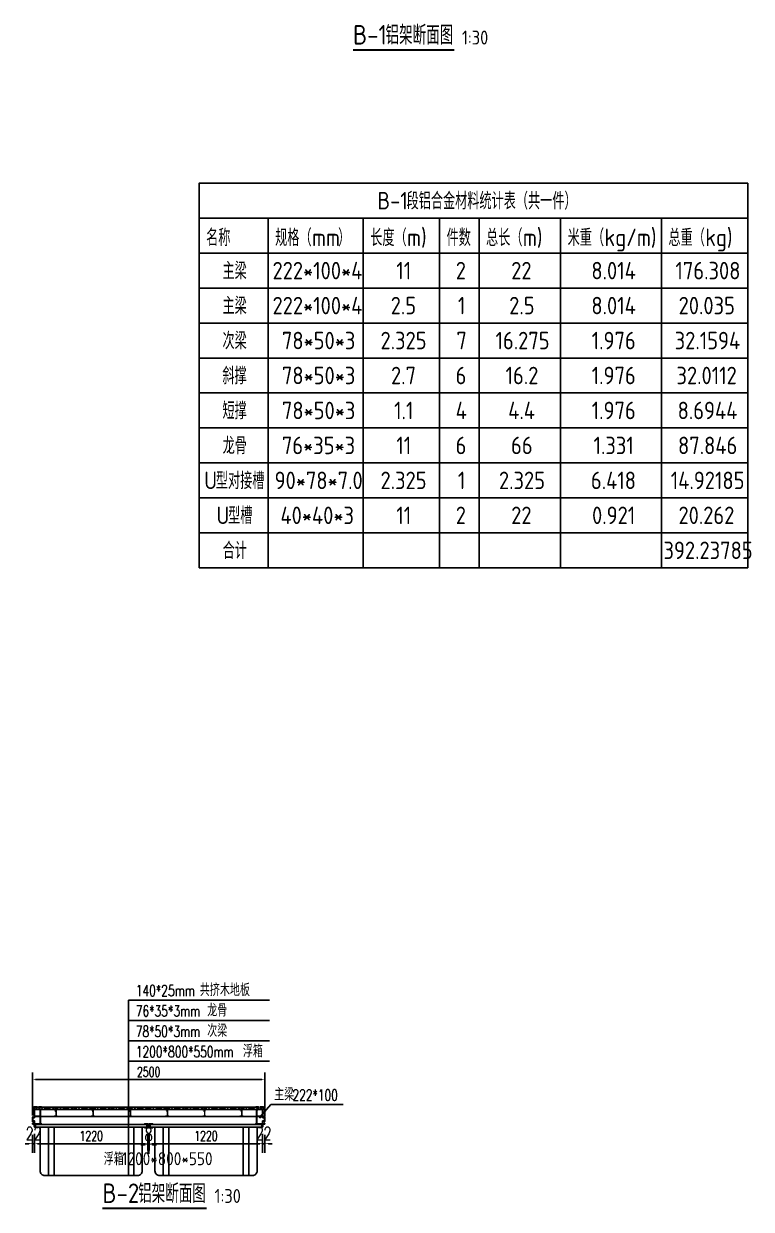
# Model space of a CAD drawing. Extents: x -89702 to 926017, y -610001 to -56924.
# Drawn here: x 8122 to 15956, y -551268 to -538499 of the extents above; entities that cross this region are included whole.
import ezdxf

# ---------------------------------------------------------------- set-up
doc = ezdxf.new("R2010")
doc.units = 0
doc.header["$LTSCALE"] = 10
doc.header["$MEASUREMENT"] = 0
for name, color, linetype in [('DIM_LEAD', 3, 'Continuous'), ('DIM_SYMB', 3, 'Continuous'), ('PUB_TAB', 7, 'Continuous'), ('PUB_TEXT', 7, 'Continuous'), ('W-STEEL_FRAME钢架', 3, 'Continuous'), ('W-STEEL_KEEL钢龙骨', 5, 'Continuous'), ('W-WOOD_FLOOR木地板', 30, 'Continuous'), ('浮箱U槽', 5, 'Continuous'), ('结构', 1, 'Continuous')]:
    doc.layers.add(name, color=color, linetype=linetype)
doc.styles.add('_TCH_DIM', font='SIMPLEX', dxfattribs={"bigfont": 'GBCBIG'})
doc.styles.get("Standard").update_dxf_attribs({"font": 'gbenor.shx', "bigfont": 'gbcbig.shx'})
doc.styles.add('STANDARD_T3', font='simplex.shx', dxfattribs={"width": 0.7, "bigfont": 'gbcbig.shx'})
doc.dimstyles.new('W&&30', dxfattribs={"dimtxt": 105, "dimasz": 30, "dimexe": 75, "dimexo": 90, "dimgap": 30, "dimtad": 1, "dimdec": 0, "dimzin": 0, "dimdsep": 46, "dimtxsty": 'STANDARD_T3', "dimcen": 0.09, "dimclrd": 1, "dimclre": 1, "dimclrt": 7, "dimazin": 2, "dimtfac": 1, "dimtdec": 0, "dimtix": 1, "dimtmove": 2, "dimatfit": 3, "dimfxl": 0, "dimtolj": 1, "dimtzin": 0, "dimarcsym": 0})
doc.dimstyles.new('W&&40', dxfattribs={"dimtxt": 140, "dimasz": 40, "dimexe": 100, "dimexo": 120, "dimgap": 40, "dimtad": 1, "dimdec": 0, "dimzin": 0, "dimdsep": 46, "dimtxsty": 'STANDARD_T3', "dimcen": 0.09, "dimclrd": 1, "dimclre": 1, "dimclrt": 7, "dimazin": 2, "dimtfac": 1, "dimtdec": 0, "dimtix": 1, "dimtmove": 2, "dimatfit": 3, "dimfxl": 0, "dimtolj": 1, "dimtzin": 0, "dimarcsym": 0})

# ---------------------------------------------------------------- blocks, each defined once
blk = doc.blocks.new('0102')
at = {"color": 5, "lineweight": -3}
for p, q in [((-1521475, 1202749), (-1521475, 1203269)), ((-1521415, 1202749), (-1521415, 1203269)), ((-1520615, 1203269), (-1520615, 1202749)), ((-1520555, 1203269), (-1520555, 1202749))]:
    blk.add_line(p, q, dxfattribs=at)
at = {"color": 5}
blk.add_lwpolyline([(-1521615, 1203299), (-1521615, 1203269), (-1521565, 1203269), (-1520465, 1203268), (-1520415, 1203269), (-1520415, 1203299)], close=True, dxfattribs=at)
at = {"color": 5, "lineweight": -3}
blk.add_lwpolyline([(-1521565, 1203269), (-1521565, 1202799, 0.414214), (-1521515, 1202749), (-1520515, 1202749, 0.414214), (-1520465, 1202799), (-1520465, 1203269)], format="xyb", dxfattribs=at)
blk = doc.blocks.new('*D753')
at = {"layer": 'Defpoints', "color": 0, "transparency": 16777216}
for p in [(9474, -550369), (10694, -550364), (10694, -550561)]:
    blk.add_point(p, dxfattribs=at)
at = {"layer": 'W-STEEL_FRAME钢架', "color": 1, "lineweight": -2, "transparency": 16777216}
for p, q in [((9474, -550459), (9474, -550636)), ((10694, -550454), (10694, -550636)), ((9504, -550561), (10664, -550561))]:
    blk.add_line(p, q, dxfattribs=at)
at = {"layer": 'W-STEEL_FRAME钢架', "color": 1, "transparency": 16777216}
for points in [[(9504, -550556), (9504, -550566), (9474, -550561)], [(10664, -550556), (10664, -550566), (10694, -550561)]]:
    blk.add_solid(points, dxfattribs=at)
at = {"layer": 'W-STEEL_FRAME钢架', "color": 7, "transparency": 16777216, "insert": (10084, -550478), "char_height": 105, "attachment_point": 5, "style": 'STANDARD_T3'}
blk.add_mtext('\\A1;1220', dxfattribs=at)
blk = doc.blocks.new('*D749')
at = {"layer": 'Defpoints', "color": 0, "transparency": 16777216}
for p in [(8239, -550364), (9459, -550369), (8239, -550561)]:
    blk.add_point(p, dxfattribs=at)
at = {"layer": 'W-STEEL_FRAME钢架', "color": 1, "lineweight": -2, "transparency": 16777216}
for p, q in [((8239, -550454), (8239, -550636)), ((9459, -550459), (9459, -550636)), ((9429, -550561), (8269, -550561))]:
    blk.add_line(p, q, dxfattribs=at)
at = {"layer": 'W-STEEL_FRAME钢架', "color": 1, "transparency": 16777216}
for points in [[(8269, -550556), (8269, -550566), (8239, -550561)], [(9429, -550556), (9429, -550566), (9459, -550561)]]:
    blk.add_solid(points, dxfattribs=at)
at = {"layer": 'W-STEEL_FRAME钢架', "color": 7, "transparency": 16777216, "insert": (8849, -550478), "char_height": 105, "attachment_point": 5, "style": 'STANDARD_T3'}
blk.add_mtext('\\A1;1220', dxfattribs=at)
blk = doc.blocks.new('*D748')
at = {"layer": 'Defpoints', "color": 0, "transparency": 16777216}
for p in [(10717, -549871), (8217, -550349), (10717, -550357)]:
    blk.add_point(p, dxfattribs=at)
at = {"layer": 'W-STEEL_FRAME钢架', "color": 1, "lineweight": -2, "transparency": 16777216}
for p, q in [((8217, -550259), (8217, -549796)), ((10717, -550267), (10717, -549796)), ((8247, -549871), (10687, -549871))]:
    blk.add_line(p, q, dxfattribs=at)
at = {"layer": 'W-STEEL_FRAME钢架', "color": 1, "transparency": 16777216}
for points in [[(8247, -549866), (8247, -549876), (8217, -549871)], [(10687, -549866), (10687, -549876), (10717, -549871)]]:
    blk.add_solid(points, dxfattribs=at)
at = {"layer": 'W-STEEL_FRAME钢架', "color": 7, "transparency": 16777216, "insert": (9467, -549788), "char_height": 105, "attachment_point": 5, "style": 'STANDARD_T3'}
blk.add_mtext('\\A1;2500', dxfattribs=at)
blk = doc.blocks.new('$matou$00000085')
at = {"color": 0, "lineweight": 5}
for p, q in [((-17, 36, 0), (-17, 37, 0)), ((-4, 34, 0), (-4, 35, 0)), ((-1, 13, 0), (-3, 13, 0))]:
    blk.add_line(p, q, dxfattribs=at)
at = {"color": 0, "lineweight": 0, "ltscale": 0.5}
blk.add_arc((-2, 17, 0), 4.07, 274.7282, 349.8472, dxfattribs=at)
at = {"layer": '结构', "color": 0, "linetype": 'ByBlock', "lineweight": 0, "ltscale": 0.5}
for p, q in [((-7, 38, 0), (-16, 38, 0)), ((-16, 35, 0), (-8, 35, 0)), ((-7, -34, 0), (-7, 34, 0)), ((-5, 33, 0), (-4, 34, 0)), ((-4, 33, 0), (-5, 33, 0)), ((-5, 31, 0), (-4, 32, 0)), ((-4, 31, 0), (-5, 31, 0)), ((-5, 31, 0), (-4, 31, 0)), ((-4, 31, 0), (-5, 31, 0)), ((-5, 29, 0), (-4, 29, 0)), ((-4, 29, 0), (-5, 29, 0)), ((-5, 27, 0), (-4, 27, 0)), ((-4, 27, 0), (-5, 27, 0)), ((-4, 26, 0), (-5, 25, 0)), ((-5, 25, 0), (-4, 25, 0)), ((-5, 24, 0), (-4, 23, 0)), ((-4, 24, 0), (-5, 24, 0)), ((-5, 22, 0), (-4, 22, 0)), ((-4, 22, 0), (-5, 22, 0)), ((-5, 20, 0), (-4, 20, 0)), ((-4, 20, 0), (-5, 20, 0)), ((-4, 32, 0), (-4, 33, 0)), ((-4, 31, 0), (-4, 29, 0)), ((-4, 31, 0), (-4, 31, 0)), ((-4, 29, 0), (-4, 27, 0)), ((-4, 27, 0), (-4, 26, 0)), ((-4, 25, 0), (-4, 24, 0)), ((-4, 23, 0), (-4, 22, 0)), ((-4, 22, 0), (-4, 20, 0)), ((-4, 20, 0), (-4, 19, 0)), ((-4, -34, 0), (-4, 12, 0)), ((-1, 34, 0), (-1, 35, 0)), ((0, 33, 0), (-1, 34, 0)), ((-1, 33, 0), (0, 33, 0)), ((-1, 32, 0), (-1, 33, 0)), ((0, 31, 0), (-1, 32, 0)), ((-1, 31, 0), (0, 31, 0)), ((-1, 30, 0), (-1, 31, 0)), ((0, 30, 0), (-1, 30, 0)), ((-1, 29, 0), (0, 30, 0)), ((-1, 28, 0), (-1, 29, 0)), ((0, 28, 0), (-1, 28, 0)), ((-1, 28, 0), (0, 28, 0)), ((-1, 26, 0), (-1, 28, 0)), ((0, 26, 0), (-1, 26, 0)), ((-1, 26, 0), (0, 26, 0)), ((-1, 25, 0), (-1, 26, 0)), ((0, 24, 0), (-1, 25, 0)), ((-1, 24, 0), (0, 24, 0)), ((-1, 23, 0), (-1, 24, 0)), ((0, 22, 0), (-1, 23, 0)), ((-1, 22, 0), (0, 22, 0)), ((-1, 22, 0), (-1, 22, 0)), ((-1, 21, 0), (-1, 22, 0)), ((0, 21, 0), (-1, 21, 0)), ((-1, 20, 0), (0, 21, 0)), ((-1, 19, 0), (-1, 20, 0)), ((2, 38, 0), (16, 38, 0)), ((3, 34, 0), (3, 17, 0)), ((16, 35, 0), (4, 35, 0)), ((17, 37, 0), (17, 36, 0)), ((-17, -35, 0), (-8, -35, 0)), ((-17, -38, 0), (-17, -36, 0)), ((17, -38, 0), (-17, -38, 0)), ((-3, -35, 0), (17, -35, 0)), ((17, -36, 0), (17, -38, 0))]:
    blk.add_line(p, q, dxfattribs=at)
for centre, radius, start, end in [((-16, 37, 0), 1, 90, 180), ((-16, 36, 0), 1, 180, 270), ((-8, 34, 0), 1, 0, 90), ((-7, 35, 0), 3, 0, 90.0017), ((-2, 19, 0), 1.75, 180, 0), ((-3, 12, 0), 1, 90, 180), ((2, 35, 0), 3, 89.9983, 180), ((4, 34, 0), 1, 90, 180), ((16, 37, 0), 1, 0, 90), ((16, 36, 0), 1, 270, 360), ((-17, -36, 0), 0.5, 90, 180), ((-17, -38, 0), 0.5, 180, 270), ((-8, -34, 0), 1, 270, 0), ((-3, -34, 0), 1, 180, 270), ((17, -36, 0), 0.5, 0, 90), ((17, -38, 0), 0.5, 270, 0)]:
    blk.add_arc(centre, radius, start, end, dxfattribs=at)
blk = doc.blocks.new('*U746')
at = {"layer": 'W-STEEL_KEEL钢龙骨', "yscale": -1, "rotation": 180}
blk.add_blockref('$matou$00000085', (0, 0, 0), dxfattribs=at)
blk = doc.blocks.new('*U747')
at = {"layer": '浮箱U槽', "color": 0, "linetype": 'ByBlock', "lineweight": -2, "transparency": 16777216}
for p in [(-2000, 0), (-1600, 0), (-1200, 0), (-800, 0), (-400, 0), (0, 0)]:
    blk.add_blockref('*U746', p, dxfattribs=at)
blk = doc.blocks.new('*D750')
at = {"layer": 'Defpoints', "color": 0, "transparency": 16777216}
for p in [(9463, -550390), (9470, -550390), (9470, -550572)]:
    blk.add_point(p, dxfattribs=at)
at = {"layer": '浮箱U槽', "color": 1, "lineweight": -2, "transparency": 16777216}
for p, q in [((9423, -550572), (9383, -550572)), ((9463, -550510), (9463, -550672)), ((9463, -550572), (9470, -550572)), ((9470, -550510), (9470, -550672)), ((9510, -550572), (9550, -550572))]:
    blk.add_line(p, q, dxfattribs=at)
at = {"layer": '浮箱U槽', "color": 1, "transparency": 16777216}
for points in [[(9423, -550565), (9423, -550579), (9463, -550572)], [(9510, -550565), (9510, -550579), (9470, -550572)]]:
    blk.add_solid(points, dxfattribs=at)
at = {"layer": '浮箱U槽', "color": 7, "transparency": 16777216, "insert": (9467, -550462), "char_height": 140, "attachment_point": 5, "style": 'STANDARD_T3'}
blk.add_mtext('\\A1;8', dxfattribs=at)
blk = doc.blocks.new('*D751')
at = {"layer": 'Defpoints', "color": 0, "transparency": 16777216}
for p in [(8217, -550347), (8239, -550368), (8239, -550561)]:
    blk.add_point(p, dxfattribs=at)
at = {"layer": '浮箱U槽', "color": 1, "lineweight": -2, "transparency": 16777216}
for p, q in [((8177, -550561), (8137, -550561)), ((8217, -550467), (8217, -550661)), ((8217, -550561), (8239, -550561)), ((8239, -550488), (8239, -550661)), ((8279, -550561), (8319, -550561))]:
    blk.add_line(p, q, dxfattribs=at)
at = {"layer": '浮箱U槽', "color": 1, "transparency": 16777216}
for points in [[(8177, -550554), (8177, -550567), (8217, -550561)], [(8279, -550554), (8279, -550567), (8239, -550561)]]:
    blk.add_solid(points, dxfattribs=at)
at = {"layer": '浮箱U槽', "color": 7, "transparency": 16777216, "insert": (8228, -550451), "char_height": 140, "attachment_point": 5, "style": 'STANDARD_T3'}
blk.add_mtext('\\A1;22', dxfattribs=at)
blk = doc.blocks.new('*D752')
at = {"layer": 'Defpoints', "color": 0, "transparency": 16777216}
for p in [(10694, -550364), (10717, -550347), (10717, -550561)]:
    blk.add_point(p, dxfattribs=at)
at = {"layer": '浮箱U槽', "color": 1, "lineweight": -2, "transparency": 16777216}
for p, q in [((10654, -550561), (10614, -550561)), ((10694, -550484), (10694, -550661)), ((10694, -550561), (10717, -550561)), ((10717, -550467), (10717, -550661)), ((10757, -550561), (10797, -550561))]:
    blk.add_line(p, q, dxfattribs=at)
at = {"layer": '浮箱U槽', "color": 1, "transparency": 16777216}
for points in [[(10654, -550554), (10654, -550567), (10694, -550561)], [(10757, -550554), (10757, -550567), (10717, -550561)]]:
    blk.add_solid(points, dxfattribs=at)
at = {"layer": '浮箱U槽', "color": 7, "transparency": 16777216, "insert": (10705, -550451), "char_height": 140, "attachment_point": 5, "style": 'STANDARD_T3'}
blk.add_mtext('\\A1;22', dxfattribs=at)

msp = doc.modelspace()

# ---------------------------------------------------------------- hatches: boundary and pattern name
at = {"layer": 'W-WOOD_FLOOR木地板'}
h = msp.add_hatch(dxfattribs=at)
h.set_pattern_fill('木纹01', color=256, scale=50)
h.set_pattern_definition([(0, (-340923.37, -375331.69), (200, 200), [10, -190]), (0, (-341063.37, -375311.69), (200, 200), [20, -180]), (0, (-340933.37, -375301.69), (200, 200), [10, -190]), (0, (-341053.37, -375281.69), (200, 200), [10, -190]), (0, (-340933.37, -375271.69), (200, 200), [10, -190]), (0, (-341043.37, -375261.69), (200, 200), [10, -190]), (0, (-340933.37, -375251.69), (200, 200), [10, -190]), (0, (-341043.37, -375231.69), (200, 200), [10, -110, 10, -70]), (0, (-341043.37, -375211.69), (200, 200), [20, -100, 10, -70]), (0, (-341053.37, -375181.69), (200, 200), [10, -30, 10, -80, 10, -60]), (0, (-341063.37, -375161.69), (200, 200), [10, -40, 20, -130]), (0, (-340933.37, -375151.69), (200, 200), [10, -190]), (0, (-341063.37, -375141.69), (200, 200), [10, -50, 10, -130]), (45, (-341083.37, -375331.69), (0, 200), [28.2842, -254.55851]), (45, (-340913.37, -375331.69), (0, 200), [56.56854, -226.27417]), (45, (-340913.37, -375231.69), (0, 200), [14.142, -268.70071]), (45, (-341083.37, -375211.69), (0, 200), [42.4264, -240.41631]), (45, (-340913.37, -375211.69), (0, 200), [70.71068, -212.13203]), (45, (-340913.37, -375181.69), (0, 200), [42.4264, -240.41631]), (315, (-340953.37, -375161.69), (200, -4e-14), [14.142, -268.70071]), (315, (-341023.37, -375321.69), (200, -4e-14), [28.2842, -254.55851]), (315, (-341013.37, -375241.69), (200, -4e-14), [28.2842, -254.55851]), (315, (-340953.37, -375281.69), (200, -4e-14), [28.2842, -254.55851]), (315, (-340963.37, -375201.69), (200, -4e-14), [28.2842, -254.55851]), (315, (-340953.37, -375181.69), (200, -4e-14), [42.4264, -240.41631]), (315, (-341003.37, -375301.69), (200, -4e-14), [42.4264, -240.41631]), (315, (-340973.37, -375291.69), (200, -4e-14), [42.4264, -240.41631]), (315, (-341003.37, -375221.69), (200, -4e-14), [42.4264, -240.41631]), (315, (-340983.37, -375211.69), (200, -4e-14), [42.4264, -240.41631]), (26.56505, (-341073.37, -375291.69), (200, 8e-08), [22.36068, -424.85292]), (26.56505, (-340923.37, -375301.69), (200, 8e-08), [89.44272, -357.77088]), (26.56505, (-340923.37, -375271.69), (200, 8e-08), [89.44272, -357.77088]), (26.56505, (-340923.37, -375251.69), (200, 8e-08), [89.4428, -134, 44.722, -179.048795]), (26.56505, (-340903.37, -375221.69), (200, 8e-08), [22.36068, -424.85292]), (26.56505, (-341083.37, -375151.69), (200, 8e-08), [22.36068, -424.85292]), (26.56505, (-340923.37, -375151.69), (200, 8e-08), [44.72136, -402.49224]), (333.43495, (-340973.37, -375331.69), (200, -8e-08), [44.72136, -402.49224]), (333.43495, (-341043.37, -375281.69), (200, -8e-08), [44.72136, -402.49224]), (333.43495, (-341043.37, -375311.69), (200, -8e-08), [22.36068, -424.85224]), (333.43495, (-341033.37, -375261.69), (200, -8e-08), [67.08204, -380.13156]), (333.43495, (-340993.37, -375261.69), (200, -8e-08), [44.72136, -402.49224]), (333.43495, (-340973.37, -375251.69), (200, -8e-08), [44.72136, -402.49224]), (333.43495, (-341033.37, -375231.69), (200, -8e-08), [22.36068, -424.85224]), (333.43495, (-341023.37, -375211.69), (200, -8e-08), [22.36068, -424.85224]), (333.43495, (-340943.37, -375171.69), (200, -8e-08), [22.36068, -424.85224]), (333.43495, (-340953.37, -375241.69), (200, -8e-08), [22.36068, -424.85224]), (333.43495, (-341043.37, -375181.69), (200, -8e-08), [67.08204, -380.13156]), (333.43495, (-341053.37, -375161.69), (200, -8e-08), [44.72136, -402.49224]), (333.43495, (-340943.37, -375221.69), (200, -8e-08), [22.36, -201.24, 22.36, -201.253595]), (333.43495, (-341003.37, -375181.69), (200, -8e-08), [44.72136, -402.49224]), (333.43495, (-340993.37, -375161.69), (200, -8e-08), [44.72136, -402.49224]), (333.43495, (-341053.37, -375141.69), (200, -8e-08), [44.72136, -402.49224]), (333.43495, (-340993.37, -375141.69), (200, -8e-08), [44.72136, -402.49224])])
h.paths.add_polyline_path([(8293.8, -550168.4), (8293.8, -550192.4), (10637.4, -550192.4), (10637.4, -550168.4)])

# ---------------------------------------------------------------- linework, layer by layer
at = {"color": 3, "lineweight": -3}
for p, q in [((8235.6, -550231), (8235.6, -550187.9)), ((8241.1, -550188.9), (8253.7, -550188.9)), ((8252.1, -550164.3), (8252.4, -550163.9)), ((8253.5, -550163.9), (8253.8, -550164.3)), ((8254.1, -550164.3), (8254.4, -550163.9)), ((8256.1, -550164.3), (8256.4, -550163.9)), ((8256.6, -550163.8), (8261.7, -550163.8)), ((8256.6, -550163.8), (8258.4, -550163.8)), ((8267.2, -550166.3), (8267.2, -550170.6)), ((8281.3, -550170.6), (8281.3, -550166.3)), ((8286.8, -550163.8), (8291.9, -550163.8)), ((8300.4, -550164.3), (8300.1, -550163.9)), ((8302.4, -550164.3), (8302.1, -550163.9)), ((8303, -550163.9), (8302.7, -550164.3)), ((8303.9, -550193.4), (8303.9, -550231)), ((8304.4, -550164.3), (8304.1, -550163.9)), ((8307.1, -550163.8), (8309.5, -550163.8)), ((10625.9, -550163.8), (10623.5, -550163.8)), ((10628.6, -550164.3), (10628.9, -550163.9)), ((10629.2, -550193.4), (10629.2, -550231)), ((10630, -550163.9), (10630.3, -550164.3)), ((10630.6, -550164.3), (10630.9, -550163.9)), ((10632.6, -550164.3), (10632.9, -550163.9)), ((10646.2, -550163.8), (10641.1, -550163.8)), ((10651.8, -550170.6), (10651.8, -550166.3)), ((10665.8, -550166.3), (10665.8, -550170.6)), ((10676.5, -550163.8), (10671.3, -550163.8)), ((10676.5, -550163.8), (10674.6, -550163.8)), ((10676.9, -550164.3), (10676.6, -550163.9)), ((10678.9, -550164.3), (10678.6, -550163.9)), ((10679.5, -550163.9), (10679.2, -550164.3)), ((10691.9, -550188.9), (10679.4, -550188.9)), ((10680.9, -550164.3), (10680.6, -550163.9)), ((10697.4, -550231), (10697.4, -550187.9)), ((8216.5, -550296.5), (8216.5, -550277.7)), ((8303.9, -550297.7), (8303.9, -550347)), ((10629.2, -550297.7), (10629.2, -550347)), ((10716.5, -550296.5), (10716.5, -550277.7))]:
    msp.add_line(p, q, dxfattribs=at)
at = {"color": 0}
msp.add_line((8267.2, -550168.5), (8281.3, -550168.5), dxfattribs=at)
at = {"color": 1, "lineweight": -3}
msp.add_line((8303.9, -550269), (10629.2, -550269), dxfattribs=at)
at = {"color": 3, "lineweight": -3}
for points in [[(8236.6, -550163.8, 0.4142136), (8216.5, -550183.9), (8216.5, -550185.5)], [(8220.6, -550182.8), (8220.6, -550182.8), (8237.1, -550182.8, -0.4142136), (8239.1, -550184.9), (8239.1, -550186.9, 0.4139088), (8241.1, -550188.9)], [(8233.6, -550185.9), (8226.7, -550185.9, 0.3624885), (8225.7, -550186.7), (8224.3, -550194.1)], [(8236.6, -550167.8), (8236.6, -550167.8), (8252.7, -550167.8, -0.4142136), (8255.7, -550170.8), (8255.7, -550186.9, -0.4145184), (8253.7, -550188.9)], [(8241.3, -550163.8, -0.1989124), (8241.5, -550163.9), (8241.8, -550164.3)], [(8242.1, -550164.3), (8242.4, -550163.9, -0.1989124), (8242.5, -550163.8), (8243.3, -550163.8, -0.1989124), (8243.5, -550163.9), (8243.8, -550164.3)], [(8244.1, -550164.3), (8244.4, -550163.9, -0.1989124), (8244.5, -550163.8), (8245.4, -550163.8, -0.1989124), (8245.5, -550163.9), (8245.8, -550164.3)], [(8246.1, -550164.3), (8246.4, -550163.9, -0.1989124), (8246.5, -550163.8), (8247.4, -550163.8, -0.1989124), (8247.5, -550163.9), (8247.8, -550164.3)], [(8248.1, -550164.3), (8248.4, -550163.9, -0.1989124), (8248.5, -550163.8), (8249.4, -550163.8, -0.1989124), (8249.5, -550163.9), (8249.8, -550164.3)], [(8250.1, -550164.3), (8250.4, -550163.9, -0.1989124), (8250.5, -550163.8), (8251.4, -550163.8, -0.1989124), (8251.5, -550163.9), (8251.8, -550164.3)], [(8252.4, -550163.9, -0.1989124), (8252.5, -550163.8), (8253.4, -550163.8)], [(8254.6, -550163.8), (8255.4, -550163.8, -0.1989124), (8255.5, -550163.9), (8255.8, -550164.3)], [(8273.7, -550188.9), (8260.2, -550188.9, -0.4142136), (8259.2, -550187.9), (8259.2, -550171.8, -0.4142136), (8260.2, -550170.8), (8267, -550170.8)], [(8274.8, -550188.9, 0.1989124), (8274.7, -550189), (8274.4, -550189.3, -0.4142136), (8274.1, -550189.3), (8273.8, -550189, 0.1989124), (8273.7, -550188.9)], [(8274.8, -550188.9), (8288.3, -550188.9, 0.4142136), (8289.3, -550187.9), (8289.3, -550171.8, 0.4142136), (8288.3, -550170.8), (8281.5, -550170.8)], [(8292.4, -550164.3), (8292.1, -550163.9, 0.1989124), (8291.9, -550163.8), (8290.1, -550163.8)], [(8294.4, -550164.3), (8294.1, -550163.9, 0.1989124), (8293.9, -550163.8), (8293.1, -550163.8, 0.1989124), (8293, -550163.9), (8292.7, -550164.3)], [(8303.9, -550193.4, 0.4142136), (8302.9, -550192.4), (8293.8, -550192.4, -0.4142136), (8292.8, -550191.4), (8292.8, -550167.8, -0.4142136), (8293.8, -550166.8)], [(8316.9, -550166.3), (8316.9, -550166.6, -0.4142136), (8316.7, -550166.8), (8293.8, -550166.8)], [(8296.4, -550164.3), (8296.1, -550163.9, 0.1989124), (8295.9, -550163.8), (8295.1, -550163.8, 0.1989124), (8295, -550163.9), (8294.7, -550164.3)], [(8298.4, -550164.3), (8298.1, -550163.9, 0.1989124), (8297.9, -550163.8), (8297.1, -550163.8, 0.1989124), (8297, -550163.9), (8296.7, -550164.3)], [(8300, -550163.8), (8299.1, -550163.8, 0.1989124), (8299, -550163.9), (8298.7, -550164.3)], [(8302, -550163.8), (8301.1, -550163.8, 0.1989124), (8301, -550163.9), (8300.7, -550164.3)], [(8304, -550163.8), (8303.1, -550163.8, 0.1989124), (8303, -550163.9)], [(8306.4, -550164.3), (8306.1, -550163.9, 0.1989124), (8306, -550163.8), (8305.1, -550163.8, 0.1989124), (8305, -550163.9), (8304.7, -550164.3)], [(8307.1, -550163.8, 0.1989124), (8307, -550163.9), (8306.7, -550164.3)], [(10616.1, -550166.3), (10616.1, -550166.6, 0.4142136), (10616.3, -550166.8), (10639.2, -550166.8)], [(10625.9, -550163.8, -0.1989124), (10626, -550163.9), (10626.3, -550164.3)], [(10626.6, -550164.3), (10626.9, -550163.9, -0.1989124), (10627.1, -550163.8), (10627.9, -550163.8, -0.1989124), (10628, -550163.9), (10628.3, -550164.3)], [(10629.1, -550163.8), (10629.9, -550163.8, -0.1989124), (10630, -550163.9)], [(10629.2, -550193.4, -0.4142136), (10630.2, -550192.4), (10639.2, -550192.4, 0.4142136), (10640.2, -550191.4), (10640.2, -550167.8, 0.4142136), (10639.2, -550166.8)], [(10631.1, -550163.8), (10631.9, -550163.8, -0.1989124), (10632, -550163.9), (10632.3, -550164.3)], [(10633.1, -550163.8), (10633.9, -550163.8, -0.1989124), (10634.1, -550163.9), (10634.4, -550164.3)], [(10634.6, -550164.3), (10634.9, -550163.9, -0.1989124), (10635.1, -550163.8), (10635.9, -550163.8, -0.1989124), (10636.1, -550163.9), (10636.4, -550164.3)], [(10636.6, -550164.3), (10637, -550163.9, -0.1989124), (10637.1, -550163.8), (10637.9, -550163.8, -0.1989124), (10638.1, -550163.9), (10638.4, -550164.3)], [(10638.7, -550164.3), (10639, -550163.9, -0.1989124), (10639.1, -550163.8), (10639.9, -550163.8, -0.1989124), (10640.1, -550163.9), (10640.4, -550164.3)], [(10640.7, -550164.3), (10641, -550163.9, -0.1989124), (10641.1, -550163.8), (10642.9, -550163.8)], [(10658.2, -550188.9), (10644.7, -550188.9, -0.4142136), (10643.7, -550187.9), (10643.7, -550171.8, -0.4142136), (10644.7, -550170.8), (10651.6, -550170.8)], [(10658.2, -550188.9, -0.1989124), (10658.3, -550189), (10658.6, -550189.3, 0.4142136), (10658.9, -550189.3), (10659.2, -550189, -0.1989124), (10659.4, -550188.9)], [(10659.4, -550188.9), (10672.8, -550188.9, 0.4142136), (10673.8, -550187.9), (10673.8, -550171.8, 0.4142136), (10672.8, -550170.8), (10666, -550170.8)], [(10678.5, -550163.8), (10677.6, -550163.8, 0.1989124), (10677.5, -550163.9), (10677.2, -550164.3)], [(10696.4, -550167.8), (10696.4, -550167.8), (10680.4, -550167.8, 0.4142136), (10677.4, -550170.8), (10677.4, -550186.9, 0.4145184), (10679.4, -550188.9)], [(10680.6, -550163.9, 0.1989124), (10680.5, -550163.8), (10679.6, -550163.8)], [(10682.9, -550164.3), (10682.6, -550163.9, 0.1989124), (10682.5, -550163.8), (10681.7, -550163.8, 0.1989124), (10681.5, -550163.9), (10681.2, -550164.3)], [(10684.9, -550164.3), (10684.6, -550163.9, 0.1989124), (10684.5, -550163.8), (10683.7, -550163.8, 0.1989124), (10683.5, -550163.9), (10683.2, -550164.3)], [(10687, -550164.3), (10686.7, -550163.9, 0.1989124), (10686.5, -550163.8), (10685.7, -550163.8, 0.1989124), (10685.5, -550163.9), (10685.2, -550164.3)], [(10689, -550164.3), (10688.7, -550163.9, 0.1989124), (10688.5, -550163.8), (10687.7, -550163.8, 0.1989124), (10687.5, -550163.9), (10687.2, -550164.3)], [(10691, -550164.3), (10690.7, -550163.9, 0.1989124), (10690.5, -550163.8), (10689.7, -550163.8, 0.1989124), (10689.5, -550163.9), (10689.2, -550164.3)], [(10691.7, -550163.8, 0.1989124), (10691.6, -550163.9), (10691.3, -550164.3)], [(10712.5, -550182.8), (10712.5, -550182.8), (10695.9, -550182.8, 0.4142136), (10693.9, -550184.9), (10693.9, -550186.9, -0.4139088), (10691.9, -550188.9)], [(10696.4, -550163.8, -0.4142136), (10716.5, -550183.9), (10716.5, -550185.5)], [(10699.4, -550185.9), (10706.4, -550185.9, -0.3624885), (10707.4, -550186.7), (10708.7, -550194.1)], [(8216.5, -550296.5, 0.1989124), (8216.6, -550296.6), (8216.9, -550296.9, -0.4142136), (8216.9, -550297.2), (8216.6, -550297.5, 0.1989124), (8216.5, -550297.7)], [(8216.5, -550322.4, 0.4142136), (8219, -550324.9), (8220.3, -550324.9, 0.4142136), (8220.5, -550324.7)], [(8220.5, -550324.7), (8220.5, -550317.9, -0.4142136), (8221.5, -550316.9), (8234.6, -550316.9, -0.4142136), (8235.6, -550317.9), (8235.6, -550331.4, 0.1989124), (8235.6, -550331.5), (8235.9, -550331.8, -0.4142136), (8235.9, -550332.1), (8235.6, -550332.4, 0.1989124), (8235.6, -550332.6), (8235.6, -550346, -0.4142136), (8234.6, -550347), (8221.5, -550347, -0.4142136), (8220.5, -550346), (8220.5, -550339.2)], [(8223.2, -550268.2, -0.4035353), (8224.3, -550269), (8225.7, -550276.4, 0.3624885), (8226.7, -550277.3), (8233.6, -550277.3, 0.4142136), (8235.6, -550275.2), (8235.6, -550232.2)], [(8235.6, -550231, 0.1989124), (8235.6, -550231.1), (8236, -550231.4, -0.4142136), (8236, -550231.7), (8235.6, -550232, 0.1989124), (8235.6, -550232.2)], [(8303.8, -550231.1), (8303.5, -550231.4, 0.4142136), (8303.5, -550231.7), (8303.8, -550232, -0.1989124), (8303.9, -550232.2), (8303.9, -550232.2), (8303.9, -550296.5)], [(8303.9, -550269), (8303.9, -550347, 2.4142136), (8304.4, -550347.5), (8315.9, -550347.5, -0.4142136), (8316.9, -550348.5), (8316.9, -550349.5, -0.4142136), (8315.9, -550350.5)], [(8303.8, -550296.6), (8303.5, -550296.9, 0.4142136), (8303.5, -550297.2), (8303.8, -550297.5)], [(10629.2, -550269), (10629.2, -550347, -2.4142136), (10628.7, -550347.5), (10617.1, -550347.5, 0.4142136), (10616.1, -550348.5), (10616.1, -550349.5, 0.4142136), (10617.1, -550350.5)], [(10629.2, -550231.1), (10629.5, -550231.4, -0.4142136), (10629.5, -550231.7), (10629.2, -550232, 0.1989124), (10629.2, -550232.2), (10629.2, -550232.2), (10629.2, -550296.5)], [(10629.2, -550296.6), (10629.5, -550296.9, -0.4142136), (10629.5, -550297.2), (10629.2, -550297.5)], [(10697.4, -550231, -0.1989124), (10697.4, -550231.1), (10697.1, -550231.4, 0.4142136), (10697.1, -550231.7), (10697.4, -550232, -0.1989124), (10697.4, -550232.2)], [(10712.5, -550324.7), (10712.5, -550317.9, 0.4142136), (10711.5, -550316.9), (10698.4, -550316.9, 0.4142136), (10697.4, -550317.9), (10697.4, -550331.4, -0.1989124), (10697.4, -550331.5), (10697.1, -550331.8, 0.4142136), (10697.1, -550332.1), (10697.4, -550332.4, -0.1989124), (10697.4, -550332.6), (10697.4, -550346, 0.4142136), (10698.4, -550347), (10711.5, -550347, 0.4142136), (10712.5, -550346), (10712.5, -550339.2)], [(10709.9, -550268.2, 0.4035353), (10708.7, -550269), (10707.4, -550276.4, -0.3624885), (10706.4, -550277.3), (10699.4, -550277.3, -0.4142136), (10697.4, -550275.2), (10697.4, -550232.2)], [(10716.5, -550322.4, -0.4142136), (10714, -550324.9), (10712.7, -550324.9, -0.4142136), (10712.5, -550324.7)], [(10716.5, -550296.5, -0.1989124), (10716.5, -550296.6), (10716.2, -550296.9, 0.4142136), (10716.2, -550297.2), (10716.5, -550297.5, -0.1989124), (10716.5, -550297.7)], [(8216.5, -550344.5), (8216.5, -550348.5, 0.4142136), (8218.5, -550350.5)], [(8247.6, -550386.7, -0.4142136), (8235.6, -550374.6), (8235.6, -550352.6, 0.4142136), (8233.6, -550350.5), (8218.5, -550350.5)], [(8220.5, -550339.2, 0.4142136), (8220.3, -550339), (8219, -550339)], [(8315.9, -550350.5), (8240.6, -550350.5, 0.4142136), (8238.6, -550352.6), (8238.6, -550374.6, 0.4142136), (8247.6, -550383.7)], [(8264.3, -550386.6), (8264.6, -550386.3, -0.4142136), (8264.8, -550386.3), (8265.1, -550386.6, 0.1989124), (8265.3, -550386.7), (8273.7, -550386.7, 0.4142136), (8274.7, -550385.7), (8274.7, -550384.7, 0.4142136), (8273.7, -550383.7), (8247.6, -550383.7)], [(8264.3, -550386.6, -0.1989124), (8264.1, -550386.7), (8247.6, -550386.7)], [(10617.1, -550350.5), (10692.4, -550350.5, -0.4142136), (10694.4, -550352.6), (10694.4, -550374.6, -0.4142136), (10685.4, -550383.7)], [(10668.8, -550386.6), (10668.5, -550386.3, 0.4142136), (10668.2, -550386.3), (10667.9, -550386.6, -0.1989124), (10667.7, -550386.7), (10659.3, -550386.7, -0.4142136), (10658.3, -550385.7), (10658.3, -550384.7, -0.4142136), (10659.3, -550383.7), (10685.4, -550383.7)], [(10668.8, -550386.6, 0.1989124), (10668.9, -550386.7), (10685.4, -550386.7)], [(10685.4, -550386.7, 0.4142136), (10697.4, -550374.6), (10697.4, -550352.6, -0.4142136), (10699.5, -550350.5), (10714.5, -550350.5)], [(10712.5, -550339.2, -0.4142136), (10712.7, -550339), (10714, -550339)], [(10716.5, -550344.5), (10716.5, -550348.5, -0.4142136), (10714.5, -550350.5)]]:
    msp.add_lwpolyline(points, format="xyb", dxfattribs=at)
for points in [[(8236.6, -550163.8), (8241.3, -550163.8), (8239, -550163.8)], [(10696.4, -550163.8), (10691.7, -550163.8), (10694.1, -550163.8)], [(8216.5, -550322.4), (8216.5, -550312), (8216.5, -550297.7)], [(10716.5, -550322.4), (10716.5, -550312), (10716.5, -550297.7)]]:
    msp.add_lwpolyline(points, dxfattribs=at)
for points in [[(8292.3, -550195.9, -0.356394), (8289.4, -550193.5, 0.356394), (8287.4, -550191.9), (8242.1, -550191.9, 0.4142136), (8239.1, -550194.9), (8239.1, -550262.2, 0.4142136), (8241.1, -550264.2), (8297.3, -550264.2, 0.4142136), (8300.3, -550261.2), (8300.3, -550198.9, 0.4142136), (8297.3, -550195.9)], [(10640.7, -550195.9, 0.356394), (10643.7, -550193.5, -0.356394), (10645.6, -550191.9), (10690.9, -550191.9, -0.4142136), (10693.9, -550194.9), (10693.9, -550262.2, -0.4142136), (10691.9, -550264.2), (10635.7, -550264.2, -0.4142136), (10632.7, -550261.2), (10632.7, -550198.9, -0.4142136), (10635.7, -550195.9)], [(8300.3, -550344, -0.4142136), (8297.3, -550347), (8242.1, -550347, -0.4142136), (8239.1, -550344), (8239.1, -550316.4, 0.4142136), (8236.1, -550313.4), (8223, -550313.4, -0.4142136), (8220, -550310.4), (8220, -550284.8, -0.4142136), (8223, -550281.8), (8236.1, -550281.8, 0.4142136), (8239.1, -550278.8), (8239.1, -550269.2, -0.4142136), (8241.1, -550267.2), (8297.3, -550267.2, -0.4142136), (8300.3, -550270.2)], [(10632.7, -550344, 0.4142136), (10635.7, -550347), (10690.9, -550347, 0.4142136), (10693.9, -550344), (10693.9, -550316.4, -0.4142136), (10696.9, -550313.4), (10710, -550313.4, 0.4142136), (10713, -550310.4), (10713, -550284.8, 0.4142136), (10710, -550281.8), (10696.9, -550281.8, -0.4142136), (10693.9, -550278.8), (10693.9, -550269.2, 0.4142136), (10691.9, -550267.2), (10635.7, -550267.2, 0.4142136), (10632.7, -550270.2)]]:
    msp.add_lwpolyline(points, format="xyb", close=True, dxfattribs=at)
at = {"color": 4}
for points in [[(9462.6, -550347), (9462.6, -550390), (9422.6, -550390), (9422.6, -550386), (9458.6, -550386), (9458.6, -550351), (9422.6, -550351), (9422.6, -550347)], [(9470.4, -550347), (9470.4, -550390), (9510.4, -550390), (9510.4, -550386), (9474.4, -550386), (9474.4, -550351), (9510.4, -550351), (9510.4, -550347)]]:
    msp.add_lwpolyline(points, close=True, dxfattribs=at)
at = {"color": 3, "lineweight": -3}
for centre, radius, start, end in [((8226.4, -550185.5), 9.88, 179.70936, 251.9861), ((8236.5, -550183.8), 16, 89.81657, 176.44721), ((8223.3, -550193.9), 1, 270, 349.7), ((8233.6, -550187.9), 2.01, 0, 90), ((8241.9, -550164.2), 0.201, 225, 315), ((8243.9, -550164.2), 0.201, 225, 315), ((8245.9, -550164.2), 0.201, 225, 315), ((8247.9, -550164.2), 0.201, 225, 315), ((8250, -550164.2), 0.201, 225, 315), ((8252, -550164.2), 0.201, 225, 315), ((8253.4, -550164), 0.201, 45, 90), ((8254, -550164.2), 0.201, 225, 315), ((8254.6, -550164), 0.201, 90, 135), ((8256, -550164.2), 0.201, 225, 315), ((8256.6, -550164), 0.201, 90, 135), ((8262, -550170.4), 6.62, 38.30466, 92.80743), ((8267, -550170.6), 0.201, 270, 0.27411), ((8286.5, -550170.4), 6.62, 87.19257, 141.69534), ((8281.5, -550170.6), 0.201, 180, 270), ((8292.5, -550164.2), 0.201, 225, 315), ((8294.5, -550164.2), 0.201, 225, 315), ((8296.5, -550164.2), 0.201, 225, 315), ((8298.5, -550164.2), 0.201, 225, 315), ((8300, -550164), 0.201, 45, 90), ((8300.5, -550164.2), 0.201, 225, 315), ((8302, -550164), 0.201, 45, 90), ((8302.5, -550164.2), 0.201, 225, 315), ((8304, -550164), 0.201, 45, 90), ((8304.6, -550164.2), 0.201, 225, 315), ((8306.6, -550164.2), 0.201, 225, 315), ((8309, -550177.6), 13.8, 54.83943, 92.38149), ((10624.1, -550177.6), 13.8, 87.61851, 125.16057), ((10626.5, -550164.2), 0.201, 225, 315), ((10628.5, -550164.2), 0.201, 225, 315), ((10629.1, -550164), 0.201, 90, 135), ((10630.5, -550164.2), 0.201, 225, 315), ((10631.1, -550164), 0.201, 90, 135), ((10632.5, -550164.2), 0.201, 225, 315), ((10633.1, -550164), 0.201, 90, 135), ((10634.5, -550164.2), 0.201, 225, 315), ((10636.5, -550164.2), 0.201, 225, 315), ((10638.5, -550164.2), 0.201, 225, 315), ((10640.5, -550164.2), 0.201, 225, 315), ((10646.6, -550170.4), 6.62, 38.30466, 92.80743), ((10651.6, -550170.6), 0.201, 270, 360), ((10671, -550170.4), 6.62, 87.19257, 141.69534), ((10666, -550170.6), 0.201, 179.72589, 270), ((10676.5, -550164), 0.201, 45, 90), ((10677.1, -550164.2), 0.201, 225, 315), ((10678.5, -550164), 0.201, 45, 90), ((10679.1, -550164.2), 0.201, 225, 315), ((10679.6, -550164), 0.201, 90, 135), ((10681.1, -550164.2), 0.201, 225, 315), ((10683.1, -550164.2), 0.201, 225, 315), ((10685.1, -550164.2), 0.201, 225, 315), ((10687.1, -550164.2), 0.201, 225, 315), ((10689.1, -550164.2), 0.201, 225, 315), ((10691.1, -550164.2), 0.201, 225, 315), ((10696.5, -550183.8), 16, 3.55279, 90.18343), ((10699.4, -550187.9), 2.01, 90, 180), ((10709.7, -550193.9), 1, 190.3, 270), ((10706.6, -550185.5), 9.88, 288.0139, 0.29064), ((8226.6, -550277.7), 10.1, 110.04221, 179.70548), ((8303.7, -550231), 0.201, 315, 0), ((8303.7, -550296.5), 0.201, 315, 0), ((8303.7, -550297.7), 0.201, 360, 45), ((10629.4, -550231), 0.201, 180, 225), ((10629.4, -550296.5), 0.201, 180, 225), ((10629.4, -550297.7), 0.201, 135, 180), ((10706.4, -550277.7), 10.1, 0.29452, 69.95779), ((8223.1, -550344.2), 6.62, 128.30466, 182.80743), ((10709.9, -550344.2), 6.62, 357.19257, 51.69534)]:
    msp.add_arc(centre, radius, start, end, dxfattribs=at)
at = {"layer": 'DIM_LEAD'}
for p, q in [((10668.4, -550273.2), (10781.4, -550139.3)), ((10781.4, -550139.3), (11561.6, -550139.3))]:
    msp.add_line(p, q, dxfattribs=at)
at = {"layer": 'DIM_LEAD', "const_width": 16}
msp.add_lwpolyline([(10663.3, -550279.3, 1), (10673.6, -550267.1, 1)], format="xyb", close=True, dxfattribs=at)
at = {"layer": 'DIM_SYMB'}
for p, q in [((9249.8, -549673), (9249.8, -549013.6)), ((9249.8, -549013.6), (10769.4, -549013.6)), ((9249.8, -549233.4), (10769.4, -549233.4)), ((9249.8, -549453.2), (10769.4, -549453.2)), ((9249.8, -550496.4), (9249.8, -549673)), ((9249.8, -549673), (10769.4, -549673))]:
    msp.add_line(p, q, dxfattribs=at)
at = {"layer": 'DIM_SYMB', "const_width": 21}
for points in [[(11667.9, -538780.5), (12756.9, -538780.5)], [(8968.8, -551257.1), (10092.9, -551257.1)]]:
    msp.add_lwpolyline(points, dxfattribs=at)
at = {"layer": 'PUB_TAB'}
msp.add_lwpolyline([(10010.7, -544358.7), (15918.5, -544358.7), (15918.5, -540216.5), (10010.7, -540216.5)], close=True, dxfattribs=at)
for points in [[(10010.7, -540593.1), (15918.5, -540593.1)], [(10753.8, -540593.1), (10753.8, -544358.7)], [(11777.7, -540593.1), (11777.7, -544358.7)], [(12599.4, -540593.1), (12599.4, -544358.7)], [(13024.9, -540593.1), (13024.9, -544358.7)], [(13903.4, -540593.1), (13903.4, -544358.7)], [(14988.4, -540593.1), (14988.4, -544358.7)], [(10010.7, -540969.6), (15918.5, -540969.6)], [(10010.7, -541346.2), (15918.5, -541346.2)], [(10010.7, -541722.7), (15918.5, -541722.7)], [(10010.7, -542099.3), (15918.5, -542099.3)], [(10010.7, -542475.9), (15918.5, -542475.9)], [(10010.7, -542852.4), (15918.5, -542852.4)], [(10010.7, -543229), (15918.5, -543229)], [(10010.7, -543605.6), (15918.5, -543605.6)], [(10010.7, -543982.1), (15918.5, -543982.1)]]:
    msp.add_lwpolyline(points, dxfattribs=at)
at = {"layer": 'W-WOOD_FLOOR木地板'}
msp.add_lwpolyline([(8293.8, -550168.4), (10637.4, -550168.4), (10637.4, -550192.4), (8293.8, -550192.4)], close=True, dxfattribs=at)

# ---------------------------------------------------------------- block references
at = {"color": 0}
msp.add_blockref('0102', (1529863.4, -1753652.2), dxfattribs=at)
at = {"color": 0, "xscale": -1}
msp.add_blockref('0102', (-1510930.4, -1753652.2), dxfattribs=at)
at = {"layer": '浮箱U槽'}
msp.add_blockref('*U747', (10466.3, -550230.4), dxfattribs=at)

# ---------------------------------------------------------------- texts
at = {"layer": 'PUB_TAB'}
for s, height, p in [('B-1', 188.28, (11930.7, -540498.9)), ('段铝合金材料统计表（共一件）', 181.606, (12244.5, -540498.9)), ('名称', 181.61, (10086, -540894.3)), ('规格（', 181.61, (10829.1, -540894.3)), ('）', 181.6, (11508.1, -540894.3)), ('长度（', 181.61, (11853, -540894.3)), ('m)', 188.28, (12249.6, -540894.3)), ('件数', 181.61, (12674.7, -540894.3)), ('总长（', 181.61, (13100.2, -540894.3)), ('m)', 188.28, (13496.8, -540894.3)), ('米重（', 181.61, (13978.7, -540894.3)), ('kg/m)', 188.28, (14375.3, -540894.3)), ('总重（', 181.61, (15063.8, -540894.3)), ('kg)', 188.28, (15460.4, -540894.3)), ('mm', 188.28, (11225.7, -540894.3)), ('主梁', 181.61, (10262.1, -541252)), ('222*100*4', 188.28, (10800.9, -541252)), ('11', 188.28, (12133.6, -541252)), ('2', 188.3, (12774.1, -541252)), ('22', 188.28, (13371.1, -541252)), ('8.014', 188.28, (14234.1, -541252)), ('176.308', 188.28, (15139.7, -541252)), ('主梁', 181.61, (10262.1, -541628.6)), ('222*100*4', 188.28, (10800.9, -541628.6)), ('2.5', 188.28, (12073.5, -541628.6)), ('1', 188.3, (12796.5, -541628.6)), ('2.5', 188.28, (13349.1, -541628.6)), ('8.014', 188.28, (14234.1, -541628.6)), ('20.035', 188.28, (15173.7, -541628.6)), ('次梁', 181.61, (10262.1, -542005.2)), ('78*50*3', 188.28, (10901.6, -542005.2)), ('2.325', 188.28, (11963.7, -542005.2)), ('7', 188.3, (12780.8, -542005.2)), ('16.275', 188.28, (13202, -542005.2)), ('1.976', 188.28, (14237.8, -542005.2)), ('32.1594', 188.28, (15131.6, -542005.2)), ('斜撑', 181.61, (10261.1, -542381.7)), ('78*50*3', 188.28, (10901.6, -542381.7)), ('2.7', 188.28, (12076.7, -542381.7)), ('6', 188.3, (12772.2, -542381.7)), ('16.2', 188.28, (13310.4, -542381.7)), ('1.976', 188.28, (14237.8, -542381.7)), ('32.0112', 188.28, (15150.7, -542381.7)), ('短撑', 181.61, (10262.1, -542758.3)), ('78*50*3', 188.28, (10901.6, -542758.3)), ('1.1', 188.28, (12110.1, -542758.3)), ('4', 188.3, (12772.9, -542758.3)), ('4.4', 188.28, (13338.6, -542758.3)), ('1.976', 188.28, (14237.8, -542758.3)), ('8.6944', 188.28, (15162.9, -542758.3)), ('龙骨', 181.61, (10264.1, -543134.9)), ('76*35*3', 188.28, (10901.6, -543134.9)), ('11', 188.28, (12133.6, -543134.9)), ('6', 188.3, (12772.2, -543134.9)), ('66', 188.28, (13369.3, -543134.9)), ('1.331', 188.28, (14257.6, -543134.9)), ('87.846', 188.28, (15167.2, -543134.9)), ('型对接槽', 181.61, (10190.6, -543511.4)), ('U', 188.3, (10065.1, -543511.4)), ('90*78*7.0', 188.28, (10823.1, -543511.4)), ('2.325', 188.28, (11963.7, -543511.4)), ('1', 188.3, (12796.5, -543511.4)), ('2.325', 188.28, (13239.2, -543511.4)), ('6.418', 188.28, (14229.4, -543511.4)), ('14.92185', 188.28, (15089.1, -543511.4)), ('型槽', 181.61, (10322.8, -543888)), ('U', 188.3, (10197.3, -543888)), ('40*40*3', 188.28, (10886, -543888)), ('11', 188.28, (12133.6, -543888)), ('2', 188.3, (12774.1, -543888)), ('22', 188.28, (13371.1, -543888)), ('0.921', 188.28, (14241.6, -543888)), ('20.262', 188.28, (15172.2, -543888)), ('合计', 181.61, (10264.1, -544264.6)), ('392.23785', 188.28, (15010.6, -544264.6))]:
    msp.add_text(s, height=height, dxfattribs=at).set_placement(p)
at = {"layer": 'PUB_TEXT', "color": 7}
for s, height, p in [('B-1', 210, (11667.9, -538722.9)), ('铝架断面图', 202.55, (12017.9, -538722.9)), ('1:30', 150, (12840.9, -538722.9)), ('B-2', 210, (8968.8, -551199.5)), ('铝架断面图', 202.55, (9353.8, -551199.5)), ('1:30', 150, (10176.9, -551199.5))]:
    msp.add_text(s, height=height, dxfattribs=at).set_placement(p)
at = {"layer": 'PUB_TEXT', "color": 7, "style": '_TCH_DIM', "width": 0.705882}
for s, p in [('140*25mm', (9329.6, -548971.6)), ('76*35*3mm', (9329.6, -549191.4)), ('78*50*3mm', (9329.6, -549411.2)), ('1200*800*550mm', (9329.6, -549631)), ('222*100', (11015.6, -550097.3))]:
    msp.add_text(s, height=119, dxfattribs=at).set_placement(p)
at = {"layer": 'PUB_TEXT', "color": 7, "style": '_TCH_DIM'}
for s, p in [('共挤木地板', (10017.6, -548971.6)), ('龙骨', (10097.6, -549191.4)), ('次梁', (10097.6, -549411.2)), ('浮箱', (10481.6, -549631)), ('主梁', (10819, -550097.3))]:
    msp.add_text(s, height=135.04, dxfattribs=at).set_placement(p)
at = {"layer": 'PUB_TEXT'}
for s, height, p in [('浮箱', 135.04, (8983.1, -550792.8)), ('1200*800*550', 140, (9179.7, -550792.8))]:
    msp.add_text(s, height=height, dxfattribs=at).set_placement(p)

# ---------------------------------------------------------------- dimensions: what is measured, and where the dimension line sits
at = {"layer": 'W-STEEL_FRAME钢架'}
for base, p1, p2, picture, middle in [((10716.5, -549871), (8216.5, -550348.6), (10716.5, -550356.8), '*D748', (9466.5, -549788.5)), ((8238.6, -550560.6), (9458.6, -550368.5), (8238.6, -550363.6), '*D749', (8848.6, -550478.1))]:
    dim = msp.add_linear_dim(base=base, p1=p1, p2=p2, angle=180, dimstyle='W&&30', dxfattribs=at)
    dim.commit()
    dim.dimension.update_dxf_attribs({"geometry": picture, "text_midpoint": middle})
dim = msp.add_linear_dim(base=(10694.4, -550560.6), p1=(9474.4, -550368.5), p2=(10694.4, -550363.6), dimstyle='W&&30', dxfattribs=at)
dim.commit()
dim.dimension.update_dxf_attribs({"geometry": '*D753', "text_midpoint": (10084.4, -550478.1)})
at = {"layer": '浮箱U槽'}
for base, p1, p2, picture, middle in [((8238.6, -550560.6), (8216.5, -550346.5), (8238.6, -550368.3), '*D751', (8227.6, -550450.6)), ((9470.4, -550572.2), (9462.6, -550390), (9470.4, -550390), '*D750', (9466.5, -550462.2)), ((10716.5, -550560.6), (10694.4, -550363.6), (10716.5, -550346.5), '*D752', (10705.5, -550450.6))]:
    dim = msp.add_linear_dim(base=base, p1=p1, p2=p2, dimstyle='W&&40', dxfattribs=at)
    dim.commit()
    dim.dimension.update_dxf_attribs({"geometry": picture, "text_midpoint": middle})

doc.saveas('drawing.dxf')
